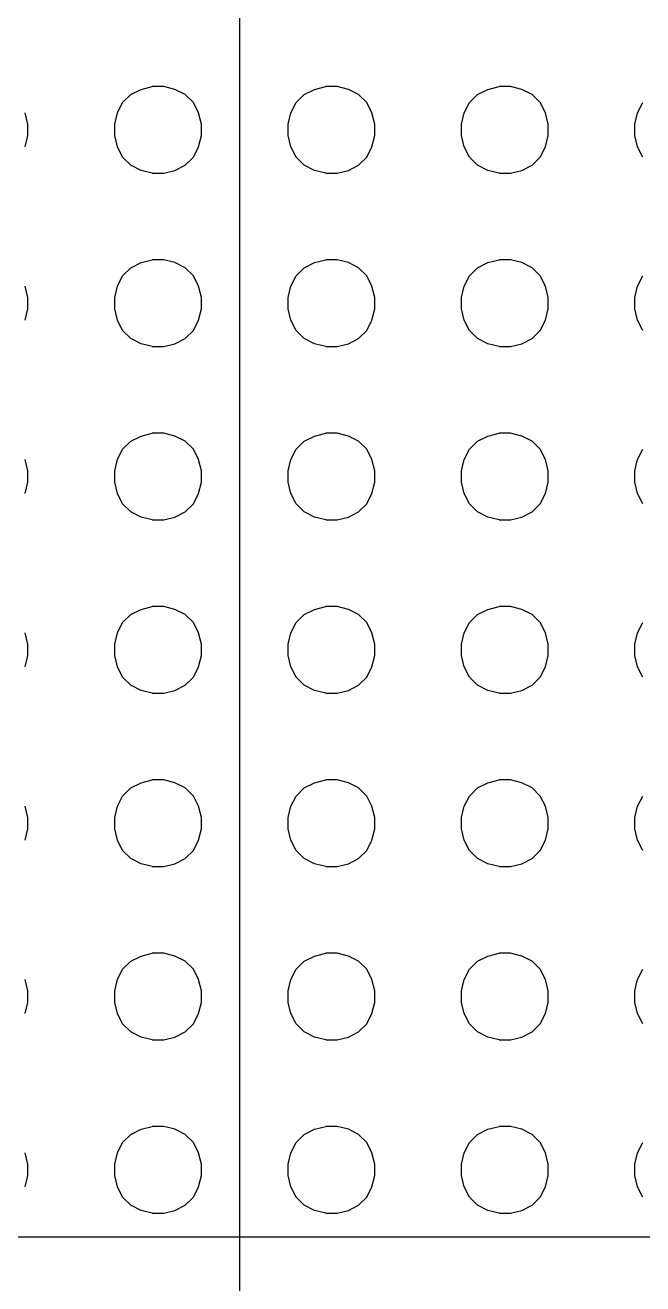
# Model space of a CAD drawing. Header units: inches. Extents: x -1316 to 22433, y -200 to 8737.
# Drawn here: x 251.377 to 252.444, y 597.117 to 599.293 of the extents above; entities that cross this region are included whole.
import ezdxf

# ---------------------------------------------------------------- set-up
doc = ezdxf.new("R2010")
doc.units = ezdxf.units.IN
doc.header["$LTSCALE"] = 10
doc.header["$MEASUREMENT"] = 0
doc.layers.get('0').update_dxf_attribs({"linetype": 'CONTINUOUS'})
for name, color, linetype in [('HATCH', 5, 'CONTINUOUS'), ('S-HDWR', 104, 'CONTINUOUS'), ('S-ROOF', 2, 'CONTINUOUS'), ('S-WALL', 6, 'CONTINUOUS'), ('WALL', 7, 'CONTINUOUS')]:
    doc.layers.add(name, color=color, linetype=linetype)

# ---------------------------------------------------------------- blocks, each defined once
blk = doc.blocks.new('*X345')
at = {"color": 0}
for p, q in [((315.0898, 24.5241), (315.1076, 24.533)), ((315.1076, 24.533), (315.1269, 24.5378)), ((315.1469, 24.5378), (315.1269, 24.5378)), ((315.1662, 24.533), (315.1469, 24.5378)), ((315.184, 24.5241), (315.1662, 24.533)), ((315.3895, 24.5241), (315.4073, 24.533)), ((315.4073, 24.533), (315.4267, 24.5378)), ((315.4466, 24.5378), (315.4267, 24.5378)), ((315.4659, 24.533), (315.4466, 24.5378)), ((315.4837, 24.5241), (315.4659, 24.533)), ((315.6893, 24.5241), (315.7071, 24.533)), ((315.7071, 24.533), (315.7264, 24.5378)), ((315.7463, 24.5378), (315.7264, 24.5378)), ((315.7657, 24.533), (315.7463, 24.5378)), ((315.7835, 24.5241), (315.7657, 24.533)), ((315.0668, 24.4922), (315.0757, 24.51)), ((315.0757, 24.51), (315.0898, 24.5241)), ((315.1981, 24.51), (315.184, 24.5241)), ((315.207, 24.4922), (315.1981, 24.51)), ((315.3665, 24.4922), (315.3754, 24.51)), ((315.3754, 24.51), (315.3895, 24.5241)), ((315.4978, 24.51), (315.4837, 24.5241)), ((315.5067, 24.4922), (315.4978, 24.51)), ((315.6663, 24.4922), (315.6752, 24.51)), ((315.6752, 24.51), (315.6893, 24.5241)), ((315.7976, 24.51), (315.7835, 24.5241)), ((315.8065, 24.4922), (315.7976, 24.51)), ((315.966, 24.4922), (315.9749, 24.51)), ((314.9121, 24.4729), (314.9073, 24.4922)), ((315.062, 24.4729), (315.0668, 24.4922)), ((315.2118, 24.4729), (315.207, 24.4922)), ((315.3617, 24.4729), (315.3665, 24.4922)), ((315.5116, 24.4729), (315.5067, 24.4922)), ((315.6614, 24.4729), (315.6663, 24.4922)), ((315.8113, 24.4729), (315.8065, 24.4922)), ((315.9612, 24.4729), (315.966, 24.4922)), ((314.9121, 24.4529), (314.9121, 24.4729)), ((315.062, 24.4529), (315.062, 24.4729)), ((315.2118, 24.4529), (315.2118, 24.4729)), ((315.3617, 24.4529), (315.3617, 24.4729)), ((315.5116, 24.4529), (315.5116, 24.4729)), ((315.6614, 24.4529), (315.6614, 24.4729)), ((315.8113, 24.4529), (315.8113, 24.4729)), ((315.9612, 24.4529), (315.9612, 24.4729)), ((314.9073, 24.4336), (314.9121, 24.4529)), ((315.0668, 24.4336), (315.062, 24.4529)), ((315.207, 24.4336), (315.2118, 24.4529)), ((315.3665, 24.4336), (315.3617, 24.4529)), ((315.5067, 24.4336), (315.5116, 24.4529)), ((315.6663, 24.4336), (315.6614, 24.4529)), ((315.8065, 24.4336), (315.8113, 24.4529)), ((315.966, 24.4336), (315.9612, 24.4529)), ((315.0757, 24.4158), (315.0668, 24.4336)), ((315.1981, 24.4158), (315.207, 24.4336)), ((315.3754, 24.4158), (315.3665, 24.4336)), ((315.4978, 24.4158), (315.5067, 24.4336)), ((315.6752, 24.4158), (315.6663, 24.4336)), ((315.7976, 24.4158), (315.8065, 24.4336)), ((315.9749, 24.4158), (315.966, 24.4336)), ((315.0898, 24.4017), (315.0757, 24.4158)), ((315.1076, 24.3928), (315.0898, 24.4017)), ((315.1662, 24.3928), (315.184, 24.4017)), ((315.184, 24.4017), (315.1981, 24.4158)), ((315.3895, 24.4017), (315.3754, 24.4158)), ((315.4073, 24.3928), (315.3895, 24.4017)), ((315.4659, 24.3928), (315.4837, 24.4017)), ((315.4837, 24.4017), (315.4978, 24.4158)), ((315.6893, 24.4017), (315.6752, 24.4158)), ((315.7071, 24.3928), (315.6893, 24.4017)), ((315.7657, 24.3928), (315.7835, 24.4017)), ((315.7835, 24.4017), (315.7976, 24.4158)), ((315.1269, 24.388), (315.1076, 24.3928)), ((315.1269, 24.388), (315.1469, 24.388)), ((315.1469, 24.388), (315.1662, 24.3928)), ((315.4267, 24.388), (315.4073, 24.3928)), ((315.4267, 24.388), (315.4466, 24.388)), ((315.4466, 24.388), (315.4659, 24.3928)), ((315.7264, 24.388), (315.7071, 24.3928)), ((315.7264, 24.388), (315.7463, 24.388)), ((315.7463, 24.388), (315.7657, 24.3928)), ((315.0898, 24.2243), (315.1076, 24.2333)), ((315.1076, 24.2333), (315.1269, 24.2381)), ((315.1469, 24.2381), (315.1269, 24.2381)), ((315.1662, 24.2333), (315.1469, 24.2381)), ((315.184, 24.2243), (315.1662, 24.2333)), ((315.3895, 24.2243), (315.4073, 24.2333)), ((315.4073, 24.2333), (315.4267, 24.2381)), ((315.4466, 24.2381), (315.4267, 24.2381)), ((315.4659, 24.2333), (315.4466, 24.2381)), ((315.4837, 24.2243), (315.4659, 24.2333)), ((315.6893, 24.2243), (315.7071, 24.2333)), ((315.7071, 24.2333), (315.7264, 24.2381)), ((315.7463, 24.2381), (315.7264, 24.2381)), ((315.7657, 24.2333), (315.7463, 24.2381)), ((315.7835, 24.2243), (315.7657, 24.2333)), ((315.0668, 24.1924), (315.0757, 24.2103)), ((315.0757, 24.2103), (315.0898, 24.2243)), ((315.1981, 24.2103), (315.184, 24.2243)), ((315.207, 24.1924), (315.1981, 24.2103)), ((315.3665, 24.1924), (315.3754, 24.2103)), ((315.3754, 24.2103), (315.3895, 24.2243)), ((315.4978, 24.2103), (315.4837, 24.2243)), ((315.5067, 24.1924), (315.4978, 24.2103)), ((315.6663, 24.1924), (315.6752, 24.2103)), ((315.6752, 24.2103), (315.6893, 24.2243)), ((315.7976, 24.2103), (315.7835, 24.2243)), ((315.8065, 24.1924), (315.7976, 24.2103)), ((315.966, 24.1924), (315.9749, 24.2103)), ((314.9121, 24.1731), (314.9073, 24.1924)), ((315.062, 24.1731), (315.0668, 24.1924)), ((315.2118, 24.1731), (315.207, 24.1924)), ((315.3617, 24.1731), (315.3665, 24.1924)), ((315.5116, 24.1731), (315.5067, 24.1924)), ((315.6614, 24.1731), (315.6663, 24.1924)), ((315.8113, 24.1731), (315.8065, 24.1924)), ((315.9612, 24.1731), (315.966, 24.1924)), ((314.9121, 24.1532), (314.9121, 24.1731)), ((315.062, 24.1532), (315.062, 24.1731)), ((315.2118, 24.1532), (315.2118, 24.1731)), ((315.3617, 24.1532), (315.3617, 24.1731)), ((315.5116, 24.1532), (315.5116, 24.1731)), ((315.6614, 24.1532), (315.6614, 24.1731)), ((315.8113, 24.1532), (315.8113, 24.1731)), ((315.9612, 24.1532), (315.9612, 24.1731)), ((314.9073, 24.1339), (314.9121, 24.1532)), ((315.0668, 24.1339), (315.062, 24.1532)), ((315.207, 24.1339), (315.2118, 24.1532)), ((315.3665, 24.1339), (315.3617, 24.1532)), ((315.5067, 24.1339), (315.5116, 24.1532)), ((315.6663, 24.1339), (315.6614, 24.1532)), ((315.8065, 24.1339), (315.8113, 24.1532)), ((315.966, 24.1339), (315.9612, 24.1532)), ((315.0757, 24.116), (315.0668, 24.1339)), ((315.1981, 24.116), (315.207, 24.1339)), ((315.3754, 24.116), (315.3665, 24.1339)), ((315.4978, 24.116), (315.5067, 24.1339)), ((315.6752, 24.116), (315.6663, 24.1339)), ((315.7976, 24.116), (315.8065, 24.1339)), ((315.9749, 24.116), (315.966, 24.1339)), ((315.0898, 24.102), (315.0757, 24.116)), ((315.1076, 24.0931), (315.0898, 24.102)), ((315.1662, 24.0931), (315.184, 24.102)), ((315.184, 24.102), (315.1981, 24.116)), ((315.3895, 24.102), (315.3754, 24.116)), ((315.4073, 24.0931), (315.3895, 24.102)), ((315.4659, 24.0931), (315.4837, 24.102)), ((315.4837, 24.102), (315.4978, 24.116)), ((315.6893, 24.102), (315.6752, 24.116)), ((315.7071, 24.0931), (315.6893, 24.102)), ((315.7657, 24.0931), (315.7835, 24.102)), ((315.7835, 24.102), (315.7976, 24.116)), ((315.1269, 24.0882), (315.1076, 24.093)), ((315.1269, 24.0882), (315.1469, 24.0882)), ((315.1469, 24.0882), (315.1662, 24.093)), ((315.4267, 24.0882), (315.4073, 24.093)), ((315.4267, 24.0882), (315.4466, 24.0882)), ((315.4466, 24.0882), (315.4659, 24.093)), ((315.7264, 24.0882), (315.7071, 24.093)), ((315.7264, 24.0882), (315.7463, 24.0882)), ((315.7463, 24.0882), (315.7657, 24.093)), ((315.0757, 23.9105), (315.0898, 23.9246)), ((315.0898, 23.9246), (315.1076, 23.9335)), ((315.1076, 23.9335), (315.1269, 23.9383)), ((315.1469, 23.9384), (315.1269, 23.9384)), ((315.1662, 23.9335), (315.1469, 23.9383)), ((315.184, 23.9246), (315.1662, 23.9335)), ((315.1981, 23.9105), (315.184, 23.9246)), ((315.3754, 23.9105), (315.3895, 23.9246)), ((315.3895, 23.9246), (315.4073, 23.9335)), ((315.4073, 23.9335), (315.4267, 23.9383)), ((315.4466, 23.9384), (315.4267, 23.9384)), ((315.4659, 23.9335), (315.4466, 23.9383)), ((315.4837, 23.9246), (315.4659, 23.9335)), ((315.4978, 23.9105), (315.4837, 23.9246)), ((315.6752, 23.9105), (315.6893, 23.9246)), ((315.6893, 23.9246), (315.7071, 23.9335)), ((315.7071, 23.9335), (315.7264, 23.9383)), ((315.7463, 23.9384), (315.7264, 23.9384)), ((315.7657, 23.9335), (315.7463, 23.9383)), ((315.7835, 23.9246), (315.7657, 23.9335)), ((315.7976, 23.9105), (315.7835, 23.9246)), ((315.0668, 23.8927), (315.0757, 23.9105)), ((315.207, 23.8927), (315.1981, 23.9105)), ((315.3665, 23.8927), (315.3754, 23.9105)), ((315.5067, 23.8927), (315.4978, 23.9105)), ((315.6663, 23.8927), (315.6752, 23.9105)), ((315.8065, 23.8927), (315.7976, 23.9105)), ((315.966, 23.8927), (315.9749, 23.9105)), ((314.9121, 23.8734), (314.9073, 23.8927)), ((315.062, 23.8734), (315.0668, 23.8927)), ((315.2118, 23.8734), (315.207, 23.8927)), ((315.3617, 23.8734), (315.3665, 23.8927)), ((315.5116, 23.8734), (315.5067, 23.8927)), ((315.6614, 23.8734), (315.6663, 23.8927)), ((315.8113, 23.8734), (315.8065, 23.8927)), ((315.9612, 23.8734), (315.966, 23.8927)), ((314.9121, 23.8535), (314.9121, 23.8734)), ((315.062, 23.8535), (315.062, 23.8734)), ((315.2118, 23.8535), (315.2118, 23.8734)), ((315.3617, 23.8535), (315.3617, 23.8734)), ((315.5116, 23.8535), (315.5116, 23.8734)), ((315.6614, 23.8535), (315.6614, 23.8734)), ((315.8113, 23.8535), (315.8113, 23.8734)), ((315.9612, 23.8535), (315.9612, 23.8734)), ((314.9073, 23.8341), (314.9121, 23.8535)), ((315.0668, 23.8341), (315.062, 23.8535)), ((315.0757, 23.8163), (315.0668, 23.8341)), ((315.1981, 23.8163), (315.207, 23.8341)), ((315.207, 23.8341), (315.2118, 23.8535)), ((315.3665, 23.8341), (315.3617, 23.8535)), ((315.3754, 23.8163), (315.3665, 23.8341)), ((315.4978, 23.8163), (315.5067, 23.8341)), ((315.5067, 23.8341), (315.5116, 23.8535)), ((315.6663, 23.8341), (315.6614, 23.8535)), ((315.6752, 23.8163), (315.6663, 23.8341)), ((315.7976, 23.8163), (315.8065, 23.8341)), ((315.8065, 23.8341), (315.8113, 23.8535)), ((315.966, 23.8341), (315.9612, 23.8535)), ((315.9749, 23.8163), (315.966, 23.8341)), ((315.0898, 23.8022), (315.0757, 23.8163)), ((315.184, 23.8022), (315.1981, 23.8163)), ((315.3895, 23.8022), (315.3754, 23.8163)), ((315.4837, 23.8022), (315.4978, 23.8163)), ((315.6893, 23.8022), (315.6752, 23.8163)), ((315.7835, 23.8022), (315.7976, 23.8163)), ((315.1076, 23.7933), (315.0898, 23.8022)), ((315.1269, 23.7885), (315.1076, 23.7933)), ((315.1469, 23.7885), (315.1662, 23.7933)), ((315.1662, 23.7933), (315.184, 23.8022)), ((315.4073, 23.7933), (315.3895, 23.8022)), ((315.4267, 23.7885), (315.4073, 23.7933)), ((315.4466, 23.7885), (315.4659, 23.7933)), ((315.4659, 23.7933), (315.4837, 23.8022)), ((315.7071, 23.7933), (315.6893, 23.8022)), ((315.7264, 23.7885), (315.7071, 23.7933)), ((315.7463, 23.7885), (315.7657, 23.7933)), ((315.7657, 23.7933), (315.7835, 23.8022)), ((315.1269, 23.7885), (315.1469, 23.7885)), ((315.4267, 23.7885), (315.4466, 23.7885)), ((315.7264, 23.7885), (315.7463, 23.7885)), ((315.1076, 23.6338), (315.1269, 23.6386)), ((315.1469, 23.6386), (315.1269, 23.6386)), ((315.1662, 23.6338), (315.1469, 23.6386)), ((315.4073, 23.6338), (315.4267, 23.6386)), ((315.4466, 23.6386), (315.4267, 23.6386)), ((315.4659, 23.6338), (315.4466, 23.6386)), ((315.7071, 23.6338), (315.7264, 23.6386)), ((315.7463, 23.6386), (315.7264, 23.6386)), ((315.7657, 23.6338), (315.7463, 23.6386)), ((315.0757, 23.6108), (315.0898, 23.6249)), ((315.0898, 23.6249), (315.1076, 23.6338)), ((315.184, 23.6249), (315.1662, 23.6338)), ((315.1981, 23.6108), (315.184, 23.6249)), ((315.3754, 23.6108), (315.3895, 23.6249)), ((315.3895, 23.6249), (315.4073, 23.6338)), ((315.4837, 23.6249), (315.4659, 23.6338)), ((315.4978, 23.6108), (315.4837, 23.6249)), ((315.6752, 23.6108), (315.6893, 23.6249)), ((315.6893, 23.6249), (315.7071, 23.6338)), ((315.7835, 23.6249), (315.7657, 23.6338)), ((315.7976, 23.6108), (315.7835, 23.6249)), ((315.0668, 23.593), (315.0757, 23.6108)), ((315.207, 23.593), (315.1981, 23.6108)), ((315.3665, 23.593), (315.3754, 23.6108)), ((315.5067, 23.593), (315.4978, 23.6108)), ((315.6663, 23.593), (315.6752, 23.6108)), ((315.8065, 23.593), (315.7976, 23.6108)), ((315.966, 23.593), (315.9749, 23.6108)), ((314.9121, 23.5736), (314.9073, 23.593)), ((314.9121, 23.5537), (314.9121, 23.5736)), ((315.062, 23.5736), (315.0668, 23.593)), ((315.062, 23.5537), (315.062, 23.5736)), ((315.2118, 23.5736), (315.207, 23.593)), ((315.2118, 23.5537), (315.2118, 23.5736)), ((315.3617, 23.5736), (315.3665, 23.593)), ((315.3617, 23.5537), (315.3617, 23.5736)), ((315.5116, 23.5736), (315.5067, 23.593)), ((315.5116, 23.5537), (315.5116, 23.5736)), ((315.6614, 23.5736), (315.6663, 23.593)), ((315.6614, 23.5537), (315.6614, 23.5736)), ((315.8113, 23.5736), (315.8065, 23.593)), ((315.8113, 23.5537), (315.8113, 23.5736)), ((315.9612, 23.5736), (315.966, 23.593)), ((315.9612, 23.5537), (315.9612, 23.5736)), ((314.9073, 23.5344), (314.9121, 23.5537)), ((315.0668, 23.5344), (315.062, 23.5537)), ((315.207, 23.5344), (315.2118, 23.5537)), ((315.3665, 23.5344), (315.3617, 23.5537)), ((315.5067, 23.5344), (315.5116, 23.5537)), ((315.6663, 23.5344), (315.6614, 23.5537)), ((315.8065, 23.5344), (315.8113, 23.5537)), ((315.966, 23.5344), (315.9612, 23.5537)), ((315.0757, 23.5166), (315.0668, 23.5344)), ((315.1981, 23.5166), (315.207, 23.5344)), ((315.3754, 23.5166), (315.3665, 23.5344)), ((315.4978, 23.5166), (315.5067, 23.5344)), ((315.6752, 23.5166), (315.6663, 23.5344)), ((315.7976, 23.5166), (315.8065, 23.5344)), ((315.9749, 23.5166), (315.966, 23.5344)), ((315.0898, 23.5025), (315.0757, 23.5166)), ((315.184, 23.5025), (315.1981, 23.5166)), ((315.3895, 23.5025), (315.3754, 23.5166)), ((315.4837, 23.5025), (315.4978, 23.5166)), ((315.6893, 23.5025), (315.6752, 23.5166)), ((315.7835, 23.5025), (315.7976, 23.5166)), ((315.1076, 23.4936), (315.0898, 23.5025)), ((315.1269, 23.4887), (315.1076, 23.4936)), ((315.1269, 23.4887), (315.1469, 23.4887)), ((315.1469, 23.4887), (315.1662, 23.4936)), ((315.1662, 23.4936), (315.184, 23.5025)), ((315.4073, 23.4936), (315.3895, 23.5025)), ((315.4267, 23.4887), (315.4073, 23.4936)), ((315.4267, 23.4887), (315.4466, 23.4887)), ((315.4466, 23.4887), (315.4659, 23.4936)), ((315.4659, 23.4936), (315.4837, 23.5025)), ((315.7071, 23.4936), (315.6893, 23.5025)), ((315.7264, 23.4887), (315.7071, 23.4936)), ((315.7264, 23.4887), (315.7463, 23.4887)), ((315.7463, 23.4887), (315.7657, 23.4936)), ((315.7657, 23.4936), (315.7835, 23.5025)), ((315.0898, 23.3251), (315.1076, 23.334)), ((315.1076, 23.334), (315.1269, 23.3389)), ((315.1469, 23.3389), (315.1269, 23.3389)), ((315.1662, 23.334), (315.1469, 23.3389)), ((315.184, 23.3251), (315.1662, 23.334)), ((315.3895, 23.3251), (315.4073, 23.334)), ((315.4073, 23.334), (315.4267, 23.3389)), ((315.4466, 23.3389), (315.4267, 23.3389)), ((315.4659, 23.334), (315.4466, 23.3389)), ((315.4837, 23.3251), (315.4659, 23.334)), ((315.6893, 23.3251), (315.7071, 23.334)), ((315.7071, 23.334), (315.7264, 23.3389)), ((315.7463, 23.3389), (315.7264, 23.3389)), ((315.7657, 23.334), (315.7463, 23.3389)), ((315.7835, 23.3251), (315.7657, 23.334)), ((315.0668, 23.2932), (315.0757, 23.311)), ((315.0757, 23.311), (315.0898, 23.3251)), ((315.1981, 23.311), (315.184, 23.3251)), ((315.207, 23.2932), (315.1981, 23.311)), ((315.3665, 23.2932), (315.3754, 23.311)), ((315.3754, 23.311), (315.3895, 23.3251)), ((315.4978, 23.311), (315.4837, 23.3251)), ((315.5067, 23.2932), (315.4978, 23.311)), ((315.6663, 23.2932), (315.6752, 23.311)), ((315.6752, 23.311), (315.6893, 23.3251)), ((315.7976, 23.311), (315.7835, 23.3251)), ((315.8065, 23.2932), (315.7976, 23.311)), ((315.966, 23.2932), (315.9749, 23.311)), ((314.9121, 23.2739), (314.9073, 23.2932)), ((315.062, 23.2739), (315.0668, 23.2932)), ((315.2118, 23.2739), (315.207, 23.2932)), ((315.3617, 23.2739), (315.3665, 23.2932)), ((315.5116, 23.2739), (315.5067, 23.2932)), ((315.6614, 23.2739), (315.6663, 23.2932)), ((315.8113, 23.2739), (315.8065, 23.2932)), ((315.9612, 23.2739), (315.966, 23.2932)), ((314.9121, 23.254), (314.9121, 23.2739)), ((315.062, 23.254), (315.062, 23.2739)), ((315.2118, 23.254), (315.2118, 23.2739)), ((315.3617, 23.254), (315.3617, 23.2739)), ((315.5116, 23.254), (315.5116, 23.2739)), ((315.6614, 23.254), (315.6614, 23.2739)), ((315.8113, 23.254), (315.8113, 23.2739)), ((315.9612, 23.254), (315.9612, 23.2739)), ((314.9073, 23.2346), (314.9121, 23.254)), ((315.0668, 23.2346), (315.062, 23.254)), ((315.207, 23.2346), (315.2118, 23.254)), ((315.3665, 23.2346), (315.3617, 23.254)), ((315.5067, 23.2346), (315.5116, 23.254)), ((315.6663, 23.2346), (315.6614, 23.254)), ((315.8065, 23.2346), (315.8113, 23.254)), ((315.966, 23.2346), (315.9612, 23.254)), ((315.0757, 23.2168), (315.0668, 23.2346)), ((315.1981, 23.2168), (315.207, 23.2346)), ((315.3754, 23.2168), (315.3665, 23.2346)), ((315.4978, 23.2168), (315.5067, 23.2346)), ((315.6752, 23.2168), (315.6663, 23.2346)), ((315.7976, 23.2168), (315.8065, 23.2346)), ((315.9749, 23.2168), (315.966, 23.2346)), ((315.0898, 23.2027), (315.0757, 23.2168)), ((315.1076, 23.1938), (315.0898, 23.2027)), ((315.1662, 23.1938), (315.184, 23.2027)), ((315.184, 23.2027), (315.1981, 23.2168)), ((315.3895, 23.2027), (315.3754, 23.2168)), ((315.4073, 23.1938), (315.3895, 23.2027)), ((315.4659, 23.1938), (315.4837, 23.2027)), ((315.4837, 23.2027), (315.4978, 23.2168)), ((315.6893, 23.2027), (315.6752, 23.2168)), ((315.7071, 23.1938), (315.6893, 23.2027)), ((315.7657, 23.1938), (315.7835, 23.2027)), ((315.7835, 23.2027), (315.7976, 23.2168)), ((315.1269, 23.189), (315.1076, 23.1938)), ((315.1269, 23.189), (315.1469, 23.189)), ((315.1469, 23.189), (315.1662, 23.1938)), ((315.4267, 23.189), (315.4073, 23.1938)), ((315.4267, 23.189), (315.4466, 23.189)), ((315.4466, 23.189), (315.4659, 23.1938)), ((315.7264, 23.189), (315.7071, 23.1938)), ((315.7264, 23.189), (315.7463, 23.189)), ((315.7463, 23.189), (315.7657, 23.1938)), ((315.0898, 23.0254), (315.1076, 23.0343)), ((315.1076, 23.0343), (315.1269, 23.0391)), ((315.1469, 23.0391), (315.1269, 23.0391)), ((315.1662, 23.0343), (315.1469, 23.0391)), ((315.184, 23.0254), (315.1662, 23.0343)), ((315.3895, 23.0254), (315.4073, 23.0343)), ((315.4073, 23.0343), (315.4267, 23.0391)), ((315.4466, 23.0391), (315.4267, 23.0391)), ((315.4659, 23.0343), (315.4466, 23.0391)), ((315.4837, 23.0254), (315.4659, 23.0343)), ((315.6893, 23.0254), (315.7071, 23.0343)), ((315.7071, 23.0343), (315.7264, 23.0391)), ((315.7463, 23.0391), (315.7264, 23.0391)), ((315.7657, 23.0343), (315.7463, 23.0391)), ((315.7835, 23.0254), (315.7657, 23.0343)), ((315.0668, 22.9935), (315.0757, 23.0113)), ((315.0757, 23.0113), (315.0898, 23.0254)), ((315.1981, 23.0113), (315.184, 23.0254)), ((315.207, 22.9935), (315.1981, 23.0113)), ((315.3665, 22.9935), (315.3754, 23.0113)), ((315.3754, 23.0113), (315.3895, 23.0254)), ((315.4978, 23.0113), (315.4837, 23.0254)), ((315.5067, 22.9935), (315.4978, 23.0113)), ((315.6663, 22.9935), (315.6752, 23.0113)), ((315.6752, 23.0113), (315.6893, 23.0254)), ((315.7976, 23.0113), (315.7835, 23.0254)), ((315.8065, 22.9935), (315.7976, 23.0113)), ((315.966, 22.9935), (315.9749, 23.0113)), ((314.9121, 22.9742), (314.9073, 22.9935)), ((315.062, 22.9742), (315.0668, 22.9935)), ((315.2118, 22.9742), (315.207, 22.9935)), ((315.3617, 22.9742), (315.3665, 22.9935)), ((315.5116, 22.9742), (315.5067, 22.9935)), ((315.6614, 22.9742), (315.6663, 22.9935)), ((315.8113, 22.9742), (315.8065, 22.9935)), ((315.9612, 22.9742), (315.966, 22.9935)), ((314.9121, 22.9542), (314.9121, 22.9742)), ((315.062, 22.9542), (315.062, 22.9742)), ((315.2118, 22.9542), (315.2118, 22.9742)), ((315.3617, 22.9542), (315.3617, 22.9742)), ((315.5116, 22.9542), (315.5116, 22.9742)), ((315.6614, 22.9542), (315.6614, 22.9742)), ((315.8113, 22.9542), (315.8113, 22.9742)), ((315.9612, 22.9542), (315.9612, 22.9742)), ((314.9073, 22.9349), (314.9121, 22.9542)), ((315.0668, 22.9349), (315.062, 22.9542)), ((315.207, 22.9349), (315.2118, 22.9542)), ((315.3665, 22.9349), (315.3617, 22.9542)), ((315.5067, 22.9349), (315.5116, 22.9542)), ((315.6663, 22.9349), (315.6614, 22.9542)), ((315.8065, 22.9349), (315.8113, 22.9542)), ((315.966, 22.9349), (315.9612, 22.9542)), ((315.0757, 22.9171), (315.0668, 22.9349)), ((315.1981, 22.9171), (315.207, 22.9349)), ((315.3754, 22.9171), (315.3665, 22.9349)), ((315.4978, 22.9171), (315.5067, 22.9349)), ((315.6752, 22.9171), (315.6663, 22.9349)), ((315.7976, 22.9171), (315.8065, 22.9349)), ((315.9749, 22.9171), (315.966, 22.9349)), ((315.0898, 22.903), (315.0757, 22.9171)), ((315.1076, 22.8941), (315.0898, 22.903)), ((315.1662, 22.8941), (315.184, 22.903)), ((315.184, 22.903), (315.1981, 22.9171)), ((315.3895, 22.903), (315.3754, 22.9171)), ((315.4073, 22.8941), (315.3895, 22.903)), ((315.4659, 22.8941), (315.4837, 22.903)), ((315.4837, 22.903), (315.4978, 22.9171)), ((315.6893, 22.903), (315.6752, 22.9171)), ((315.7071, 22.8941), (315.6893, 22.903)), ((315.7657, 22.8941), (315.7835, 22.903)), ((315.7835, 22.903), (315.7976, 22.9171)), ((315.1269, 22.8893), (315.1076, 22.8941)), ((315.1269, 22.8893), (315.1469, 22.8893)), ((315.1469, 22.8893), (315.1662, 22.8941)), ((315.4267, 22.8893), (315.4073, 22.8941)), ((315.4267, 22.8893), (315.4466, 22.8893)), ((315.4466, 22.8893), (315.4659, 22.8941)), ((315.7264, 22.8893), (315.7071, 22.8941)), ((315.7264, 22.8893), (315.7463, 22.8893)), ((315.7463, 22.8893), (315.7657, 22.8941)), ((315.0757, 22.7116), (315.0898, 22.7257)), ((315.0898, 22.7257), (315.1076, 22.7346)), ((315.1076, 22.7346), (315.1269, 22.7394)), ((315.1469, 22.7394), (315.1269, 22.7394)), ((315.1662, 22.7346), (315.1469, 22.7394)), ((315.184, 22.7257), (315.1662, 22.7346)), ((315.1981, 22.7116), (315.184, 22.7257)), ((315.3754, 22.7116), (315.3895, 22.7257)), ((315.3895, 22.7257), (315.4073, 22.7346)), ((315.4073, 22.7346), (315.4267, 22.7394)), ((315.4466, 22.7394), (315.4267, 22.7394)), ((315.4659, 22.7346), (315.4466, 22.7394)), ((315.4837, 22.7257), (315.4659, 22.7346)), ((315.4978, 22.7116), (315.4837, 22.7257)), ((315.6752, 22.7116), (315.6893, 22.7257)), ((315.6893, 22.7257), (315.7071, 22.7346)), ((315.7071, 22.7346), (315.7264, 22.7394)), ((315.7463, 22.7394), (315.7264, 22.7394)), ((315.7657, 22.7346), (315.7463, 22.7394)), ((315.7835, 22.7257), (315.7657, 22.7346)), ((315.7976, 22.7116), (315.7835, 22.7257)), ((315.0668, 22.6937), (315.0757, 22.7116)), ((315.207, 22.6937), (315.1981, 22.7116)), ((315.3665, 22.6937), (315.3754, 22.7116)), ((315.5067, 22.6937), (315.4978, 22.7116)), ((315.6663, 22.6937), (315.6752, 22.7116)), ((315.8065, 22.6937), (315.7976, 22.7116)), ((315.966, 22.6937), (315.9749, 22.7116)), ((314.9121, 22.6744), (314.9073, 22.6937)), ((315.062, 22.6744), (315.0668, 22.6937)), ((315.2118, 22.6744), (315.207, 22.6937)), ((315.3617, 22.6744), (315.3665, 22.6937)), ((315.5116, 22.6744), (315.5067, 22.6937)), ((315.6614, 22.6744), (315.6663, 22.6937)), ((315.8113, 22.6744), (315.8065, 22.6937)), ((315.9612, 22.6744), (315.966, 22.6937)), ((314.9121, 22.6545), (314.9121, 22.6744)), ((315.062, 22.6545), (315.062, 22.6744)), ((315.2118, 22.6545), (315.2118, 22.6744)), ((315.3617, 22.6545), (315.3617, 22.6744)), ((315.5116, 22.6545), (315.5116, 22.6744)), ((315.6614, 22.6545), (315.6614, 22.6744)), ((315.8113, 22.6545), (315.8113, 22.6744)), ((315.9612, 22.6545), (315.9612, 22.6744)), ((314.9073, 22.6352), (314.9121, 22.6545)), ((315.0668, 22.6352), (315.062, 22.6545)), ((315.207, 22.6352), (315.2118, 22.6545)), ((315.3665, 22.6352), (315.3617, 22.6545)), ((315.5067, 22.6352), (315.5116, 22.6545)), ((315.6663, 22.6352), (315.6614, 22.6545)), ((315.8065, 22.6352), (315.8113, 22.6545)), ((315.966, 22.6352), (315.9612, 22.6545)), ((315.0757, 22.6174), (315.0668, 22.6352)), ((315.0898, 22.6033), (315.0757, 22.6174)), ((315.184, 22.6033), (315.1981, 22.6174)), ((315.1981, 22.6174), (315.207, 22.6352)), ((315.3754, 22.6174), (315.3665, 22.6352)), ((315.3895, 22.6033), (315.3754, 22.6174)), ((315.4837, 22.6033), (315.4978, 22.6174)), ((315.4978, 22.6174), (315.5067, 22.6352)), ((315.6752, 22.6174), (315.6663, 22.6352)), ((315.6893, 22.6033), (315.6752, 22.6174)), ((315.7835, 22.6033), (315.7976, 22.6174)), ((315.7976, 22.6174), (315.8065, 22.6352)), ((315.9749, 22.6174), (315.966, 22.6352)), ((315.1076, 22.5944), (315.0898, 22.6033)), ((315.1269, 22.5895), (315.1076, 22.5944)), ((315.1469, 22.5895), (315.1662, 22.5944)), ((315.1662, 22.5944), (315.184, 22.6033)), ((315.4073, 22.5944), (315.3895, 22.6033)), ((315.4267, 22.5895), (315.4073, 22.5944)), ((315.4466, 22.5895), (315.4659, 22.5944)), ((315.4659, 22.5944), (315.4837, 22.6033)), ((315.7071, 22.5944), (315.6893, 22.6033)), ((315.7264, 22.5895), (315.7071, 22.5944)), ((315.7463, 22.5895), (315.7657, 22.5944)), ((315.7657, 22.5944), (315.7835, 22.6033)), ((315.1269, 22.5895), (315.1469, 22.5895)), ((315.4267, 22.5895), (315.4466, 22.5895)), ((315.7264, 22.5895), (315.7463, 22.5895))]:
    blk.add_line(p, q, dxfattribs=at)
blk = doc.blocks.new('3X6NP')
at = {"layer": 'WALL'}
blk.add_line((0, 0), (6, 0), dxfattribs=at)
at = {"layer": 'HATCH'}
blk.add_blockref('*X345', (-310.8154, -22.5489), dxfattribs=at)
blk = doc.blocks.new('EH CRLSP')
at = {"layer": 'S-WALL'}
blk.add_line((1.5, -1.5), (1.5, -93.5), dxfattribs=at)
at = {"layer": 'S-HDWR'}
blk.add_blockref('3X6NP', (-2.9621, -50.2674), dxfattribs=at)
blk = doc.blocks.new('*U666')
blk.add_blockref('EH CRLSP', (-30.6094, 110.7852))

msp = doc.modelspace()

# ---------------------------------------------------------------- block references
at = {"layer": 'S-ROOF'}
msp.add_blockref('*U666', (280.85632, 536.68049), dxfattribs=at)

doc.saveas('drawing.dxf')
